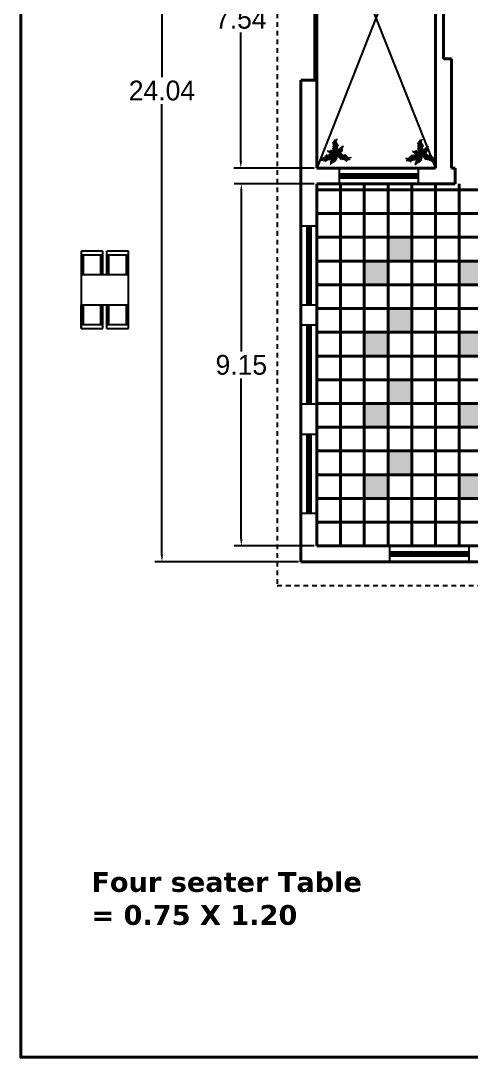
# Model space of a CAD drawing. Header units: inches. Extents: x 23 to 232, y -46 to 52.
# Drawn here: x 69.87 to 81.25, y -45.83 to -19.63 of the extents above; entities that cross this region are included whole.
import ezdxf

# ---------------------------------------------------------------- set-up
doc = ezdxf.new("R2010")
doc.units = ezdxf.units.IN
doc.header["$MEASUREMENT"] = 0
doc.linetypes.add('ACAD_ISO02W100', pattern=[15, 12, -3])
doc.layers.add('landscape', color=84, linetype='Continuous', lineweight=13)
doc.dimstyles.get("Standard").update_dxf_attribs({"dimtxt": 0.18, "dimasz": 0.18, "dimexe": 0.18, "dimexo": 0.0625, "dimgap": 0.09, "dimtad": 0, "dimtih": 1, "dimtoh": 1, "dimdec": 4, "dimzin": 0, "dimdsep": 46, "dimtxsty": 'Standard', "dimcen": 0.09, "dimadec": 0, "dimazin": 0, "dimtfac": 1, "dimtdec": 4, "dimtofl": 0, "dimtmove": 0, "dimatfit": 3, "dimfxl": 1, "dimtolj": 1, "dimtzin": 0, "dimarcsym": 0})

# ---------------------------------------------------------------- blocks, each defined once
blk = doc.blocks.new('*D17')
at = {"color": 0, "lineweight": -2}
for p, q in [((76.886, -9.264), (73.257, -9.264)), ((73.437, -9.444), (73.437, -21.057)), ((73.437, -33.124), (73.437, -21.737)), ((76.886, -33.304), (73.257, -33.304))]:
    blk.add_line(p, q, dxfattribs=at)
at = {"color": 0}
for points in [[(73.407, -9.444), (73.467, -9.444), (73.437, -9.264)], [(73.407, -33.124), (73.467, -33.124), (73.437, -33.304)]]:
    blk.add_solid(points, dxfattribs=at)
at = {"layer": 'Defpoints', "color": 0}
for p in [(73.437, -9.264), (76.949, -9.264), (76.949, -33.304)]:
    blk.add_point(p, dxfattribs=at)
at = {"color": 0, "insert": (73.437, -21.397), "char_height": 0.5, "attachment_point": 5}
blk.add_mtext('\\A1;24.04', dxfattribs=at)
blk = doc.blocks.new('*D25')
at = {"color": 0, "lineweight": -2}
for p, q in [((77.286, -15.814), (75.249, -15.814)), ((75.429, -15.994), (75.429, -19.244)), ((75.429, -23.174), (75.429, -19.924)), ((77.286, -23.354), (75.249, -23.354))]:
    blk.add_line(p, q, dxfattribs=at)
at = {"color": 0}
for points in [[(75.399, -15.994), (75.459, -15.994), (75.429, -15.814)], [(75.399, -23.174), (75.459, -23.174), (75.429, -23.354)]]:
    blk.add_solid(points, dxfattribs=at)
at = {"layer": 'Defpoints', "color": 0}
for p in [(75.429, -15.814), (77.349, -15.814), (77.349, -23.354)]:
    blk.add_point(p, dxfattribs=at)
at = {"color": 0, "insert": (75.429, -19.584), "char_height": 0.5, "attachment_point": 5}
blk.add_mtext('\\A1;7.54', dxfattribs=at)
blk = doc.blocks.new('*D26')
at = {"color": 0, "lineweight": -2}
for p, q in [((77.286, -23.754), (75.262, -23.754)), ((75.442, -23.934), (75.442, -27.989)), ((75.442, -32.724), (75.442, -28.669)), ((77.286, -32.904), (75.262, -32.904))]:
    blk.add_line(p, q, dxfattribs=at)
at = {"color": 0}
for points in [[(75.412, -23.934), (75.472, -23.934), (75.442, -23.754)], [(75.412, -32.724), (75.472, -32.724), (75.442, -32.904)]]:
    blk.add_solid(points, dxfattribs=at)
at = {"layer": 'Defpoints', "color": 0}
for p in [(77.349, -23.754), (75.442, -32.904), (77.349, -32.904)]:
    blk.add_point(p, dxfattribs=at)
at = {"color": 0, "insert": (75.442, -28.329), "char_height": 0.5, "attachment_point": 5}
blk.add_mtext('\\A1;9.15', dxfattribs=at)
blk = doc.blocks.new('supari')
at = {"layer": 'landscape'}
for p, q in [((14, 22.3), (14.3, 24.2)), ((14.4, 25), (15.4, 23.1)), ((17.9, 22.8), (18.6, 24.3)), ((19.5, 24.8), (18.5, 22.5)), ((21.2, 24.4), (20.2, 22.6)), ((22.2, 23.7), (23.7, 24.8)), ((-26.8, 7.3), (-25.7, 8.6)), ((-25.7, 8.6), (-23.9, 8.6)), ((-25, 7.6), (-25.6, 6.2)), ((-23.7, 7.9), (-25, 7.6)), ((-23.9, 8.6), (-22.6, 8.6)), ((-21.4, 8), (-23.7, 7.9)), ((-23.6, 5.4), (-20.9, 6.2)), ((-22.6, 8.6), (-20.6, 8.6)), ((-19.7, 5.3), (-21.6, 5)), ((-20.9, 8.8), (-21.4, 9.9)), ((-19.8, 8.1), (-21.4, 8)), ((-20.9, 6.2), (-20.1, 6.6)), ((-19.1, 4), (-20.9, 3.1)), ((-20.9, 3.1), (-19.6, 3.1)), ((-20.1, 8.3), (-20.6, 9.9)), ((-20.1, 6.6), (-18.7, 6.5)), ((-18.1, 6.1), (-19.7, 5.3)), ((-19.6, 9.9), (-19.5, 8.2)), ((-19.5, 8.2), (-19.6, 8)), ((-19.6, 3.1), (-17.5, 2.4)), ((-16.5, 4), (-19.1, 4)), ((-18.7, 6.5), (-16.8, 6.5)), ((-17.9, 9.8), (-18.4, 8.7)), ((-18.4, 8.7), (-17.4, 8)), ((-15.7, 5.9), (-18.1, 6.1)), ((-17.5, 2.4), (-13.8, 2.4)), ((-17.4, 8), (-16.8, 6.5)), ((-16.6, 8.2), (-17.1, 10.1)), ((-15, 5.6), (-16.6, 8.2)), ((-15.2, 0.3), (-16.6, 0.2)), ((-16.6, 0.2), (-15.5, -0.2)), ((-13.2, 3.2), (-16.5, 4)), ((-15.5, -0.2), (-13.4, 0.2)), ((-13.2, 1.6), (-15.2, 0.3)), ((-15.1, 10.2), (-14, 8.4)), ((-14, 8.4), (-14.3, 7.1)), ((-14.3, 7.1), (-14.1, 6.1)), ((-14.1, 6.1), (-13.6, 4.9)), ((-12.5, 8), (-14, 10.6)), ((-13.8, 2.4), (-10.1, 1.7)), ((-13.4, 0.2), (-11.2, 0.8)), ((-13.2, 6.2), (-12.5, 8)), ((-13, 4.6), (-13.2, 6.2)), ((-10.1, 3.4), (-13.2, 3.2)), ((-10.1, 1.7), (-13.2, 1.6)), ((-11.4, 9.8), (-11.7, 8.9)), ((-11.7, 8.9), (-11.4, 6.6)), ((-11, 11.6), (-11.4, 9.8)), ((-11.4, 6.6), (-11.3, 5.2)), ((-11.3, 5.2), (-10.7, 4.1)), ((-11.2, 0.8), (-8.6, 0.4)), ((-10.7, 4.1), (-9.8, 3.2)), ((-9.3, 3), (-10.3, 5.2)), ((-10.1, 1.7), (-8.9, 2.9)), ((-7.7, 1.1), (-10.1, 1.7)), ((-9.2, 5.2), (-8.8, 4.4)), ((-8.8, 4.4), (-9, 3.6)), ((-9, 3.6), (-8.2, 2.6)), ((-8.6, 0.4), (-7.3, 0.5)), ((-8.5, 3.7), (-8.2, 4.9)), ((-7.7, 2.4), (-8.5, 3.7)), ((-6.1, 1.9), (-7.7, 1.1)), ((-7.4, 16.8), (-7.6, 17.8)), ((-7.6, 17.8), (-6.9, 17.2)), ((-7.5, 5.1), (-7, 3.2)), ((-7, 19.6), (-7.4, 19.6)), ((-7.4, 19.6), (-6.6, 18.5)), ((-7.1, 15.8), (-7.4, 16.8)), ((-7.3, 0.5), (-6.1, 1)), ((-6.1, 14.8), (-7.1, 15.8)), ((-7, 3.2), (-4.6, 1.3)), ((-6.6, 16.1), (-5.7, 15.2)), ((-5.7, 3.4), (-6.5, 5.5)), ((-4.8, 3.6), (-6.3, 7.7)), ((-5.1, 14.6), (-6.1, 14.8)), ((-6.1, 1), (-5.3, 1.6)), ((-5.7, 15.2), (-5.2, 14.9)), ((-3.9, 1.1), (-5.7, 3.4)), ((-4.4, 10.8), (-5.5, 11.5)), ((-5.4, 16.3), (-5.2, 15.5)), ((-5.2, 14.9), (-4.8, 14.6)), ((-5, 12.1), (-3.7, 11.4)), ((-4.8, 15.5), (-4.9, 16.5)), ((-2.7, 11.1), (-4.9, 13.2)), ((-4.6, 14.6), (-4.8, 15.5)), ((-4.8, 14.6), (-4.5, 14.4)), ((-4.8, 10.4), (-4.4, 9.8)), ((-4.2, 6.1), (-4.8, 9.5)), ((-3, 0.8), (-4.8, 3.6)), ((-4, 13.5), (-4.7, 13.9)), ((-4.6, 12.4), (-4.1, 12)), ((-3.8, 8.3), (-4.6, 9.3)), ((-3.3, 10.1), (-4.4, 10.8)), ((-4.4, 9.8), (-3.1, 8.8)), ((-2, 0.5), (-4.2, 6.1)), ((-4.1, 12), (-4, 11.8)), ((-4, 11.8), (-3.4, 11.4)), ((-3.5, 7.4), (-3.8, 8.3)), ((-3.6, 14.4), (-3.7, 13.7)), ((-3.7, 13.7), (-3.5, 13)), ((-3.7, 11.4), (-3, 10.2)), ((-3, 15.2), (-3.6, 14.4)), ((-3.5, 13), (-3.2, 12.2)), ((-2.6, 6.5), (-3.5, 7.4)), ((-3.4, 13.2), (-3.2, 14.2)), ((-2.8, 12.3), (-3.4, 13.2)), ((-3.4, 11.4), (-3.1, 11.1)), ((-2.4, 8.9), (-3.3, 10.1)), ((-3.2, 14.2), (-2.5, 14.8)), ((-3.2, 12.2), (-3.2, 12.2)), ((-3.1, 11.1), (-2.8, 11)), ((-3.1, 8.8), (-2.6, 7.8)), ((-2.3, 15.7), (-3, 15.2)), ((-3, 10.2), (-2.1, 9)), ((-3, 5.7), (-2.9, 6.2)), ((-2.9, 4.9), (-3, 5.7)), ((-2.9, 11.5), (-2.8, 12.3)), ((-2.9, 6.2), (-2.3, 5.2)), ((-2.4, 4.1), (-2.9, 4.9)), ((-2.8, 11), (-2.7, 11.1)), ((-2.6, 7.8), (-1.9, 6.9)), ((-1.4, 5.1), (-2.6, 6.5)), ((-2.5, 14.8), (-2.3, 15.7)), ((-2.3, 12.4), (-2.4, 11.6)), ((-2.4, 11.6), (-2.3, 10.2)), ((-1.5, 8), (-2.4, 8.9)), ((-2.1, 3.4), (-2.4, 4.1)), ((-1.5, 15.2), (-2.3, 13.9)), ((-2.3, 13.9), (-2.3, 12.4)), ((-2.3, 5.2), (-1.6, 4)), ((-2.1, 9), (-1.8, 8.9)), ((-1.2, 2.8), (-2.1, 3.4)), ((-2, 9.5), (-1.9, 10.9)), ((-1.9, 10.9), (-1.7, 12.4)), ((-1.9, 6.9), (-1.6, 6.4)), ((-1.7, 13.4), (-1.1, 14.4)), ((-1.7, 12.4), (-1.7, 13.4)), ((-1.6, 6.4), (-1, 4.9)), ((-1.6, 4), (-1.2, 3.6)), ((-1.1, 14.4), (-1.5, 15.2)), ((-0.3, 3.4), (-1.4, 5.1)), ((-1.2, 8.8), (-1.3, 7.6)), ((-1, 10.4), (-1.2, 8.8)), ((-1.2, 7.1), (-0.8, 8.1)), ((-1.2, 3.6), (-0.9, 3.2)), ((-0.8, 1.7), (-1.2, 2.8)), ((-0.4, 11.7), (-1, 10.4)), ((-1, 4.9), (-0.6, 4.7)), ((0, 7), (-0.9, 6.1)), ((-0.9, 6.1), (-0.9, 6.1)), ((-0.9, 3.2), (-0.5, 2.1)), ((-0.8, 8.1), (-0.7, 9.2)), ((-0.8, 5.7), (0.5, 6.2)), ((-0.1, 1), (-0.8, 1.7)), ((-0.7, 9.2), (-0.2, 10.6)), ((-0.5, 2.1), (-0.1, 1.6)), ((0, 13.2), (-0.4, 11.7)), ((-0.2, 10.6), (0.6, 12.5)), ((0.1, 2.8), (-0.2, 2.2)), ((-0.1, 1.6), (0.3, 2.7)), ((0.2, 1.2), (-0.1, 1.1)), ((0.6, 12.5), (0, 13.2)), ((0.2, 7.8), (0, 7)), ((0, 0.6), (1.1, 1.5)), ((0.4, 3.1), (0.1, 2.8)), ((1.5, 9.7), (0.2, 7.8)), ((0.8, 1.7), (0.2, 1.2)), ((0.3, 2.7), (0.9, 2.9)), ((0.5, 3.9), (0.4, 3.1)), ((0.5, 6.2), (1, 7.7)), ((0.8, 4.5), (0.5, 3.9)), ((1.2, 2.1), (0.8, 1.7)), ((1, 7.7), (2.1, 8.5)), ((2.2, 6.6), (1, 5.5)), ((1.1, 1.5), (2.2, 1.9)), ((2, 2.4), (1.2, 2.1)), ((1.2, 1.7), (7.1, 2.1)), ((1.2, -0.3), (2.3, 0.2)), ((3.1, 10.1), (1.5, 9.7)), ((1.6, 4.3), (2.3, 5.2)), ((1.7, 2.6), (4.9, 3.4)), ((2.3, 3.2), (2, 2.4)), ((2.1, 8.5), (3.1, 10.1)), ((3.2, 7.2), (2.2, 6.6)), ((2.2, 1.9), (2.6, 2.6)), ((2.3, 5.2), (2.5, 6.2)), ((2.3, 3.4), (5, 4.3)), ((3, 3.7), (2.3, 3.2)), ((2.3, 0.2), (3.7, 0.4)), ((2.5, 6.2), (3.1, 6.6)), ((2.6, 2.6), (3.5, 3.3)), ((5.2, 5.6), (2.7, 3.9)), ((3.1, 8.1), (2.8, 6.7)), ((2.8, 6.7), (2.9, 5.5)), ((2.9, 5.5), (3.2, 4.6)), ((4.1, 3.7), (3, 3.7)), ((4.3, 10.4), (3.1, 8.1)), ((3.1, 6.6), (3.2, 7.2)), ((3.5, 6.9), (4.8, 9)), ((3.7, 5.2), (3.5, 6.9)), ((3.5, 3.3), (4.1, 3.7)), ((4.4, 12.7), (4.3, 10.4)), ((6.6, 12.3), (4.8, 9)), ((4.8, 9), (5.8, 12)), ((4.8, 9), (5.6, 7.5)), ((4.8, 6.5), (6.3, 6.9)), ((4.9, 3.4), (9.3, 3.5)), ((5, 4.3), (7.3, 4.4)), ((6.3, 7.4), (5.1, 7)), ((7.3, 5.5), (5.2, 5.6)), ((5.8, 7.8), (8.2, 8.1)), ((7.3, 8.8), (6.2, 8.2)), ((7, 7), (6.3, 7.4)), ((6.3, 6.9), (7.3, 6.2)), ((6.4, 8.5), (7.2, 11.5)), ((6.5, -0.3), (8.8, 0.5)), ((7.8, 7.1), (7, 7)), ((8.5, 1.1), (7.1, 0.7)), ((7.2, 11.5), (9, 14.4)), ((8.6, 9.1), (7.3, 8.8)), ((7.3, 6.2), (8.6, 6.5)), ((9.7, 5.8), (7.3, 5.5)), ((7.3, 4.4), (9.3, 5)), ((9.7, 6.6), (7.8, 7.1)), ((8.2, 8.1), (10.3, 7.8)), ((8.5, 10.8), (10, 10.5)), ((9.9, 8.7), (8.6, 9.1)), ((8.6, 6.5), (9.7, 6.6)), ((8.8, 0.5), (10.1, 1.4)), ((10.3, 11.4), (9, 11.4)), ((10.3, 0.1), (9, -0.3)), ((9.7, 18.9), (9.2, 17.6)), ((9.3, 5), (10.7, 4.6)), ((9.8, 16.8), (9.7, 18.9)), ((13.2, 4.1), (9.7, 5.8)), ((12.1, 8.2), (9.9, 8.7)), ((10, 10.5), (11.5, 9.3)), ((11.3, 11.2), (10.3, 11.4)), ((10.3, 7.8), (13.1, 6.7)), ((11.7, 0.3), (10.3, 0.1)), ((10.5, 1.6), (13.1, 2.9)), ((10.7, 4.6), (11.8, 4.2)), ((11.3, 17), (11.6, 18.8)), ((12.4, 10.6), (11.3, 11.2)), ((11.3, 1.3), (12.8, 1.9)), ((11.5, 9.3), (14.5, 9.9)), ((11.5, -0.6), (13.3, 0.1)), ((11.6, 18.8), (12.2, 20.8)), ((13.4, 1.5), (11.7, 0.3)), ((11.8, 4.2), (13.2, 4.1)), ((12.9, 7.6), (12.1, 8.2)), ((12.2, 20.8), (12.7, 20.6)), ((14.5, 11), (12.4, 10.6)), ((12.7, 20.6), (12.6, 17.8)), ((12.8, 1.9), (14.2, 1.7)), ((14.5, 6.8), (12.9, 7.6)), ((14.1, 14.6), (13.1, 13.9)), ((13.1, 13.1), (15, 13)), ((13.1, 6.7), (14.5, 6.8)), ((13.3, 0.1), (14.5, 1.1)), ((15, 0), (13.3, -0.4)), ((14.2, 1.7), (13.4, 1.5)), ((13.9, 15.8), (13.8, 16)), ((15.6, 15.4), (13.9, 15.8)), ((15.2, 21.3), (14, 22.3)), ((14, 16.2), (14.4, 17.8)), ((15, 13.9), (14.1, 14.6)), ((14.3, 16.4), (16, 16.4)), ((14.3, -1.1), (17.6, 0.7)), ((14.4, 17.8), (15, 20)), ((15.6, 10.4), (14.5, 11)), ((14.5, 9.9), (15.5, 9.2)), ((14.5, 6.8), (14.5, 6.8)), ((14.5, 1.1), (15.7, 2.1)), ((15.4, 18.7), (14.7, 16.8)), ((15.5, 0.2), (14.9, -0.3)), ((15, 20), (15.2, 21.3)), ((15, 17), (16.2, 17.1)), ((16.1, 13.9), (15, 13.9)), ((15, 13), (17.3, 11.4)), ((16.3, 1.3), (15, 0)), ((15.4, 23.1), (16.3, 21.6)), ((15.8, 19.9), (15.4, 18.7)), ((16.7, 17.4), (15.4, 17.3)), ((15.5, 9.2), (17.1, 9.9)), ((15.8, 0.2), (15.5, 0.2)), ((16.5, 14.2), (15.6, 15.4)), ((17.1, 9.9), (15.6, 10.4)), ((15.7, 2.1), (17.4, 2.3)), ((16.3, 21.6), (15.8, 19.9)), ((16.5, 0.7), (15.8, 0.2)), ((16, 16.4), (18.5, 15.4)), ((17.3, 12.9), (16.1, 13.9)), ((16.2, 17.1), (17.8, 16.6)), ((16.3, 18.1), (17.3, 20.4)), ((18, 1.9), (16.3, 1.3)), ((18.9, 13.8), (16.5, 14.2)), ((17.3, 1.1), (16.5, 0.7)), ((18.8, 17.3), (16.7, 17.4)), ((17.6, 20.1), (17, 18.6)), ((17.1, 9.9), (17.1, 9.9)), ((17.3, 20.4), (17.9, 22.8)), ((17.6, 1.1), (17.3, 1.1)), ((17.4, 2.3), (18.1, 3.5)), ((17.5, 19.1), (19.1, 19.1)), ((18.2, 21), (17.6, 20.1)), ((17.6, 0.7), (17.6, 1.1)), ((17.6, -0.5), (18.4, 0.2)), ((17.8, 16.6), (19.6, 16.4)), ((18.8, 19.5), (17.9, 19.4)), ((19.3, 3.6), (18, 1.9)), ((18.1, 3.5), (19.3, 3.6)), ((18.5, 22.5), (18.2, 21)), ((18.4, 0.2), (19.3, 0.5)), ((18.5, 15.4), (19.7, 14.4)), ((19.6, 19.5), (18.8, 19.5)), ((20.2, 16.8), (18.8, 17.3)), ((19.2, 0.2), (18.9, -0.2)), ((19.1, 20.2), (21.9, 20.3)), ((19.1, 19.1), (20, 18.4)), ((19.7, 0.5), (19.2, 0.2)), ((19.3, 0.5), (19.9, 1.6)), ((20.2, 22.6), (19.4, 21.7)), ((19.4, 21.7), (19.6, 20.6)), ((19.6, 20.6), (19.6, 20.6)), ((20.3, 19), (19.6, 19.5)), ((19.6, 16.4), (20.8, 15.9)), ((19.7, 14.4), (20.6, 13.7)), ((20.3, 0.9), (19.7, 0.5)), ((21.6, 20.9), (19.9, 20.8)), ((19.9, 1.6), (21.6, 2.4)), ((20, 18.4), (21.4, 17.9)), ((21.4, 15.8), (20.2, 16.8)), ((21.2, 18.4), (20.3, 19)), ((21.7, 1.7), (20.3, 0.9)), ((20.4, 21.2), (21.1, 22.6)), ((21.4, 0.2), (20.4, 0.2)), ((20.8, 15.9), (21.4, 15.8)), ((21.1, 22.6), (22.2, 23.7)), ((22.6, 17.9), (21.2, 18.4)), ((21.4, 17.9), (22.6, 17.9)), ((22, 0), (21.4, 0.2)), ((22.5, 20.7), (21.6, 20.9)), ((21.6, 2.4), (22.9, 2.4)), ((23.1, 1.6), (21.7, 1.7)), ((21.9, 20.3), (23.9, 20.2)), ((22.3, 0.3), (22, 0)), ((23.2, 0.3), (22.3, 0.3)), ((23.7, 21), (22.5, 20.7)), ((22.9, 2.4), (24.1, 2.2)), ((24.1, 2.2), (23.1, 1.6)), ((24.6, 0.8), (23.2, 0.3)), ((23.3, -0.1), (24.9, 0.1)), ((25.3, 21.9), (23.7, 21)), ((23.9, 20.2), (24.9, 20.8)), ((26.2, 1.3), (24.6, 0.8)), ((24.9, 20.8), (26.8, 21.6)), ((24.9, 0.1), (26, 0.8)), ((28.3, 22.7), (25.3, 21.9)), ((26, 0.8), (26.2, 1.3)), ((26.8, 21.6), (28, 22.1)), ((28, 22.1), (28.3, 22.7)), ((-18.3, -1.8), (-19.6, -2)), ((-19.6, -2), (-17.8, -3.3)), ((-18.6, -5.1), (-19.6, -4.1)), ((-18.4, -5.6), (-19.4, -6)), ((-19.1, -5.1), (-18.4, -5.3)), ((-17.7, -5), (-18.6, -5.1)), ((-18.4, -5.3), (-18, -5.6)), ((-17.4, -2.7), (-18.3, -1.8)), ((-17.9, -7.7), (-17.4, -6.5)), ((-17.8, -8.7), (-17.9, -7.7)), ((-17.8, -3.3), (-16, -3.4)), ((-17, -7.9), (-17.8, -8.7)), ((-16.8, -5.5), (-17.7, -5)), ((-15.7, -2.4), (-17.4, -2.7)), ((-17.4, -6.5), (-16.7, -5.9)), ((-17.2, -4), (-16.9, -3.8)), ((-17.1, -4.3), (-17.2, -4)), ((-13.4, -5.1), (-17.1, -4.3)), ((-16.9, -6.8), (-17, -7.9)), ((-16.9, -3.8), (-16.1, -4)), ((-16.1, -5.8), (-16.9, -6.8)), ((-16.7, -5.9), (-15.8, -5.6)), ((-16.7, -9.2), (-16, -7.4)), ((-16.1, -4), (-15.3, -4.3)), ((-14.7, -5.8), (-16.1, -5.8)), ((-16, -3.4), (-14.4, -4.3)), ((-16, -7.4), (-14.4, -6.4)), ((-15.8, -5.6), (-14.8, -5.3)), ((-14.2, -3.1), (-15.7, -2.4)), ((-15.1, -7.7), (-15.6, -9)), ((-15.3, -4.3), (-14.9, -4.2)), ((-13.9, -7), (-15.1, -7.7)), ((-14.9, -4.2), (-14.2, -4.5)), ((-14.8, -5.3), (-14.8, -5.3)), ((-13.9, -5.2), (-14.7, -5.8)), ((-14.4, -4.3), (-12.7, -4.2)), ((-14.4, -6.4), (-13.6, -5.7)), ((-12.8, -3.7), (-14.2, -3.1)), ((-14.2, -4.5), (-13.6, -4.6)), ((-12.9, -1.8), (-14.1, -2.4)), ((-14.1, -2.4), (-13.2, -2.4)), ((-12.6, -5.7), (-13.9, -7)), ((-13.6, -4.6), (-13.3, -4.9)), ((-13.6, -5.7), (-12.1, -4.8)), ((-13.6, -9.3), (-12.4, -7.9)), ((-13.3, -4.9), (-13.3, -5.1)), ((-13.2, -2.4), (-11.3, -3.1)), ((-11.2, -2), (-12.9, -1.8)), ((-10.8, -3.8), (-12.8, -3.7)), ((-12.7, -4.2), (-10.8, -4.2)), ((-11.2, -4.6), (-12.6, -5.7)), ((-12.4, -7.9), (-11.4, -6.4)), ((-11, -7.3), (-12.4, -9.4)), ((-11.4, -6.4), (-9.9, -5)), ((-11.3, -3.1), (-9.9, -2.8)), ((-10.1, -1.6), (-11.2, -2)), ((-10, -5.8), (-11, -7.3)), ((-9.3, -4.2), (-10.8, -3.8)), ((-10.8, -4.2), (-10.4, -4.4)), ((-8.6, -2), (-10.1, -1.6)), ((-8.9, -4.9), (-10, -5.8)), ((-9.9, -2.8), (-8.5, -2.9)), ((-9.9, -5), (-8.8, -4)), ((-9, -8.4), (-7.9, -5.8)), ((-8.1, -3.8), (-8.9, -4.9)), ((-6.2, -2.1), (-8.6, -2)), ((-8.5, -2.9), (-7.7, -2.9)), ((-7.9, -0.9), (-8.4, -1.3)), ((-8.4, -1.3), (-7, -1.3)), ((-7.1, -0.5), (-7.9, -0.9)), ((-7.9, -5.8), (-7.2, -4.9)), ((-7.7, -2.9), (-5.8, -2.5)), ((-7.2, -4.9), (-7, -3.4)), ((-6, -4.9), (-7.2, -6.5)), ((-7.2, -6.5), (-7.2, -8.1)), ((-6, -0.4), (-7.1, -0.5)), ((-7, -1.3), (-5.2, -1.2)), ((-7, -3.4), (-7, -3.4)), ((-6.4, -3.2), (-6, -4.9)), ((-3.8, -2), (-6.2, -2.1)), ((-5, -0.2), (-6, -0.4)), ((-5.8, -2.5), (-5.2, -2.7)), ((-5.3, -6.9), (-5, -5)), ((-5.1, -8.4), (-5.3, -6.9)), ((-5.2, -1.2), (-4.6, -1.3)), ((-4.6, -7.9), (-5.1, -8.4)), ((-3.7, -0.7), (-5, -0.2)), ((-5, -5), (-4.1, -4)), ((-3.7, -6.1), (-4.6, -6.9)), ((-4.6, -6.9), (-4.6, -7.9)), ((-4.1, -4), (-3.7, -3.3)), ((-3.7, -3.3), (-3, -2.6)), ((-3.3, -4.7), (-3.7, -6.1)), ((-2.4, -2.9), (-3.3, -4.7)), ((-2.6, -2.2), (-2.4, -2.9)), ((-1.7, -4.6), (-1.1, -3.8)), ((-1.6, -5.7), (-1.7, -4.6)), ((-0.9, -6.8), (-1.6, -5.7)), ((-1.1, -3.8), (-1.3, -2.7)), ((-0.4, -3.6), (-0.9, -4.6)), ((-0.9, -4.6), (-0.9, -5.9)), ((-0.9, -5.9), (-0.9, -6.8)), ((-0.8, -2.2), (-0.4, -3.6)), ((-0.4, -15.5), (0.1, -13.4)), ((0.1, -13.4), (0.6, -11.2)), ((1.5, -13.2), (0.2, -15.2)), ((0.3, -8.6), (0.5, -7.3)), ((0.6, -11.2), (0.3, -8.6)), ((0.5, -2), (6, -4.3)), ((0.5, -7.3), (0.9, -6.1)), ((0.8, -0.2), (1.3, -1.8)), ((0.8, -3), (3.5, -4.8)), ((0.9, -6.1), (1.5, -5.3)), ((1.8, -6.2), (1, -7.7)), ((1, -7.7), (1.6, -10.1)), ((1.1, -3.9), (3.3, -5.7)), ((1.3, -0.7), (1.4, -0.3)), ((1.7, -1.6), (1.3, -0.7)), ((1.3, -1.8), (1.4, -3.4)), ((3.1, -7), (1.3, -4.6)), ((1.4, -3.4), (2.1, -4.1)), ((1.6, -10.1), (1.5, -13.2)), ((1.6, -10.1), (2.8, -8.9)), ((2.2, -13.8), (1.6, -10.1)), ((2, -2.2), (1.7, -1.6)), ((2.7, -0.2), (2, -0.5)), ((2, -0.5), (3.1, -1.4)), ((2.1, -3.3), (2, -2.2)), ((2.9, -4), (2.1, -3.3)), ((2.1, -4.1), (2.5, -5.5)), ((2.2, -17.5), (2.2, -13.8)), ((2.3, -7.7), (3.7, -8.6)), ((2.5, -5.5), (2.8, -6.3)), ((3.5, -9.1), (2.5, -8.3)), ((3.3, -1.2), (2.6, -0.6)), ((4.1, -0.2), (2.7, -0.2)), ((2.8, -6.3), (3.2, -5)), ((3.2, -5), (2.9, -4)), ((2.9, -9.3), (5.1, -10.3)), ((3.1, -1.4), (3.1, -2.2)), ((3.1, -2.2), (4.5, -3.5)), ((5, -7.6), (3.1, -7)), ((4, -10.7), (3.1, -9.8)), ((3.3, -10.2), (3.1, -13.2)), ((3.1, -13.2), (3.8, -16.6)), ((3.6, -1.7), (3.3, -1.2)), ((3.3, -5.7), (5.4, -6.6)), ((3.5, -4.8), (7.6, -6.4)), ((4.3, -8.8), (3.5, -9.1)), ((4.5, -2.1), (3.6, -1.7)), ((3.7, -8.6), (4.9, -8.2)), ((5.1, -11.4), (4, -10.7)), ((5.1, -9.3), (4.3, -8.8)), ((5, -2.6), (4.5, -2.1)), ((4.5, -3.5), (5.3, -4.8)), ((4.5, -13), (6, -13.2)), ((4.8, -21.6), (4.7, -23.7)), ((4.7, -23.7), (5.2, -23.7)), ((6, -14.1), (4.8, -13.7)), ((5.2, -19.8), (4.8, -21.6)), ((4.9, -8.2), (6, -9)), ((6.2, -3.4), (5, -2.6)), ((7.3, -8.7), (5, -7.6)), ((7, -9.4), (5.1, -9.3)), ((5.1, -10.3), (7.2, -10.7)), ((6.5, -11.4), (5.1, -11.4)), ((5.9, -18.2), (5.2, -19.8)), ((5.2, -23.7), (6.1, -20.9)), ((5.3, -4.8), (6.4, -5.3)), ((5.4, -6.6), (7.1, -7.8)), ((5.4, -15.1), (8.1, -16.7)), ((5.7, -15.7), (5.9, -18.2)), ((6.2, -0.8), (5.8, -1.1)), ((6, -4.3), (9.4, -4.9)), ((6, -9), (7, -9.4)), ((6, -13.2), (7.8, -12.6)), ((7, -14.3), (6, -14.1)), ((6.1, -20.9), (6.4, -20.1)), ((8.2, -0.5), (6.2, -0.8)), ((7, -5.1), (6.2, -3.4)), ((6.3, -18.8), (6.3, -16.8)), ((7.8, -17.5), (6.3, -16.8)), ((6.4, -20.1), (6.3, -18.8)), ((6.4, -5.3), (6.7, -6.3)), ((8.8, -11.8), (6.5, -11.4)), ((6.7, -6.3), (7.3, -6.6)), ((7, -1.2), (7.1, -3)), ((7.3, -6.6), (7, -5.1)), ((8.3, -14), (7, -14.3)), ((7.1, -3), (8.8, -4.2)), ((7.1, -7.8), (8.6, -7.8)), ((7.2, -10.7), (10.2, -10.6)), ((11.1, -8.2), (7.3, -8.7)), ((7.6, -23.8), (7.4, -25.1)), ((7.6, -6.4), (9.4, -4.9)), ((7.8, -21.5), (7.6, -23.8)), ((8.3, -2.7), (7.7, -1.3)), ((7.7, -1.3), (7.7, -1.3)), ((7.8, -12.6), (10.5, -14.1)), ((8.6, -18.4), (7.8, -17.5)), ((8, -19.5), (7.8, -19.6)), ((7.9, -19.9), (7.8, -21.5)), ((9.7, -19.7), (8, -19.5)), ((8.1, -16.7), (10, -17.2)), ((8.1, -20.2), (9.7, -20.7)), ((9, -0.3), (8.2, -0.5)), ((9.2, -3.3), (8.3, -2.7)), ((10, -15.2), (8.3, -14)), ((8.4, -22.7), (8.4, -20.6)), ((8.4, -24), (8.4, -22.7)), ((8.6, -7.8), (9.8, -7.8)), ((9.6, -18), (8.6, -18.4)), ((8.6, -21), (9.7, -21.5)), ((8.8, -4.2), (9.2, -5.8)), ((9.7, -11.4), (8.8, -11.8)), ((8.9, -1.3), (9.9, -2.1)), ((10.1, -21.9), (8.9, -21.4)), ((11, -5.5), (9.2, -3.3)), ((9.2, -5.8), (10.8, -7.6)), ((9.4, -4.9), (11.4, -7.1)), ((9.5, -22.4), (9.6, -24.9)), ((10.9, -1.9), (9.6, -1.3)), ((10.6, -18.4), (9.6, -18)), ((11, -18.8), (9.7, -19.7)), ((9.7, -20.7), (12.5, -20.6)), ((9.7, -21.5), (11.4, -21.5)), ((9.8, -7.8), (11.1, -8.2)), ((9.9, -2.1), (11.3, -2.7)), ((11.4, -15), (10, -15.2)), ((10, -17.2), (12.6, -16.5)), ((10, -24.8), (10, -23.2)), ((10.1, -1.3), (11.5, -0.6)), ((12.1, -22.5), (10.1, -21.9)), ((10.2, -10.6), (11.5, -11.1)), ((10.3, -23.8), (11.8, -24.3)), ((10.5, -14.1), (11.6, -13.8)), ((12.1, -17.9), (10.6, -18.4)), ((10.8, -7.6), (11, -5.5)), ((12.8, -2.8), (10.9, -1.9)), ((11.5, -0.9), (11.3, -1.3)), ((11.3, -2.7), (12.6, -3.9)), ((12.9, -14.9), (11.4, -15)), ((11.4, -21.5), (13.1, -21.9)), ((13.3, -0.4), (11.5, -0.9)), ((11.5, -11.1), (11.5, -11.1)), ((11.6, -13.8), (12.9, -14.9)), ((12.1, -1.3), (13.7, -1.9)), ((13.6, -22.5), (12.1, -22.5)), ((12.6, -3.9), (14.6, -5.5)), ((14.1, -4.1), (12.8, -2.8)), ((12.9, -14.9), (12.9, -14.9)), ((14.7, -1.6), (13, -1.2)), ((13.7, -1.9), (15.3, -2.8)), ((15.7, -5), (14.1, -4.1)), ((14.4, -0.6), (14.2, -0.9)), ((14.2, -0.9), (14.2, -1.1)), ((14.9, -0.3), (14.4, -0.6)), ((14.6, -5.5), (15.7, -5)), ((15.7, -2), (14.7, -1.6)), ((14.8, -1), (15.7, -1.4)), ((15.3, -2.8), (16.6, -3.1)), ((16.8, -0.8), (15.7, -0.9)), ((15.7, -0.9), (15.7, -0.9)), ((15.7, -1.4), (17.1, -1)), ((17.4, -2.5), (15.7, -2)), ((16.6, -3.1), (17.6, -4.2)), ((17.7, -0.9), (16.8, -0.8)), ((17.1, -1), (18.2, -1.7)), ((18.7, -4.1), (17.4, -2.5)), ((17.6, -4.2), (18.7, -4.1)), ((18.5, -1.3), (17.7, -0.9)), ((18.2, -1.7), (18.5, -2.7)), ((19.3, -2.3), (18.5, -1.3)), ((18.5, -2.7), (19.5, -3.3)), ((19.2, -0.1), (20.3, -0.2)), ((19.5, -3.3), (19.3, -2.3)), ((20.3, -0.2), (21.5, -0.5)), ((21.5, -0.5), (22.8, -0.8)), ((22.8, -0.8), (23.3, -0.1)), ((7.4, -25.1), (5.9, -25.6)), ((8.3, -25.8), (8.4, -24)), ((9.6, -24.9), (9.4, -27.4)), ((10.3, -25.8), (10, -24.8)), ((11.4, -24.6), (10.6, -24.2)), ((11.2, -26.9), (11.7, -25.9)), ((11.7, -27.9), (11.2, -26.9)), ((12.1, -24.8), (11.4, -24.6)), ((11.4, -25.4), (14.1, -26.4)), ((11.7, -25.9), (11.7, -25.9)), ((12, -30), (11.7, -27.9)), ((11.8, -24.3), (12.9, -23.9)), ((13.6, -26.8), (12, -26.2)), ((13.4, -31), (12, -30)), ((12.9, -24.6), (12.1, -24.8)), ((12.3, -26.7), (12.5, -28.3)), ((12.5, -28.3), (13.2, -29.7)), ((12.9, -23.9), (14.4, -23.9)), ((14, -24.3), (12.9, -24.6)), ((13.2, -29.7), (14.2, -31.2)), ((14.2, -32.5), (13.4, -31)), ((14.5, -26.9), (13.6, -26.8)), ((15.5, -24.3), (14, -24.3)), ((14.1, -26.4), (16, -26.9)), ((14.2, -31.2), (14.2, -32.5)), ((14.4, -23.9), (15.5, -24.3)), ((15.5, -27.6), (14.5, -26.9)), ((16.8, -29), (15.5, -27.6)), ((16, -26.9), (16.7, -27.8)), ((16.7, -27.8), (18.3, -29.2)), ((19.3, -30.8), (16.8, -29)), ((18.3, -29.2), (19.2, -30)), ((19.2, -30), (19.3, -30.8))]:
    blk.add_line(p, q, dxfattribs=at)
at = {"layer": 'landscape', "color": 52}
for p, q in [((14.3, 24.2), (14.4, 25)), ((18.6, 24.3), (19.5, 24.8)), ((22.8, 24.9), (21.2, 24.4)), ((24.1, 26.1), (22.8, 24.9)), ((23.7, 24.8), (24.1, 26.1)), ((-31.1, 14.5), (-32.4, 14.5)), ((-32.4, 14.5), (-30.9, 13.7)), ((-29.5, 13.5), (-31.1, 14.5)), ((-30.9, 13.7), (-29.9, 12.3)), ((-29.9, 19.5), (-30.6, 19.6)), ((-30.6, 19.6), (-28.9, 17)), ((-29, 18.5), (-29.9, 19.5)), ((-29.9, 12.3), (-27.8, 12)), ((-29, 9.9), (-29.7, 10.6)), ((-29.7, 10.6), (-27.3, 10.4)), ((-28.1, 12.8), (-29.5, 13.5)), ((-27.7, 17), (-29, 18.5)), ((-27.3, 9.7), (-29, 9.9)), ((-28.9, 17), (-27.5, 15.8)), ((-26.6, 12.6), (-28.1, 12.8)), ((-27.8, 12), (-26.8, 11.5)), ((-26.8, 16.2), (-27.7, 17)), ((-27.5, 15.8), (-26.8, 14.8)), ((-27.3, 10.4), (-25.7, 10.5)), ((-24.8, 9.9), (-27.3, 9.7)), ((-26.2, 14.3), (-26.8, 16.2)), ((-26.8, 14.8), (-26.6, 13.8)), ((-26.8, 11.5), (-25.8, 12)), ((-26.6, 13.8), (-26, 12.2)), ((-25.2, 11.6), (-26.2, 14.3)), ((-25.8, 12), (-25.8, 12)), ((-25.7, 10.5), (-24.7, 10.2)), ((-22.3, 9.7), (-24.8, 9.9)), ((-24.5, 13.2), (-24.7, 12.3)), ((-24.7, 12.3), (-24.5, 11.6)), ((-24.7, 10.2), (-23.1, 10.2)), ((-24.2, 14.2), (-24.5, 13.2)), ((-24.5, 11.6), (-24.1, 10.8)), ((-24.1, 15.7), (-24.2, 14.2)), ((-23.8, 14.6), (-24.1, 15.7)), ((-24.1, 12), (-23.8, 13.1)), ((-23.7, 10.5), (-24.1, 12)), ((-23.8, 13.1), (-23.8, 14.6)), ((-21.8, 15.2), (-22.4, 13.8)), ((-22.4, 13.8), (-22.4, 12.3)), ((-22.4, 12.3), (-21.8, 10.3)), ((-21.7, 14.6), (-21.8, 15.2)), ((-21.8, 13.3), (-21.7, 14.6)), ((-21.4, 11.6), (-21.8, 13.3)), ((-21.8, 10.3), (-21.3, 9.1)), ((-21.4, 9.9), (-21.4, 11.6)), ((-20.6, 9.9), (-20.5, 12.7)), ((-20.5, 12.7), (-19.9, 14.1)), ((-19.9, 14.1), (-19.5, 15.2)), ((-18.7, 11.2), (-19.6, 9.9)), ((-19.5, 15.2), (-18.6, 15.6)), ((-18.6, 15.6), (-19.1, 13.5)), ((-19.1, 13.5), (-18.7, 11.2)), ((-17.8, 12.3), (-18.3, 10.8)), ((-18.3, 10.8), (-17.9, 9.8)), ((-17.5, 13.6), (-17.8, 12.3)), ((-16.2, 14.8), (-17.5, 13.6)), ((-17.1, 10.1), (-16.4, 12.8)), ((-16.4, 12.8), (-15.3, 14)), ((-15.4, 15.5), (-16.2, 14.8)), ((-15.3, 14), (-15.4, 15.5)), ((-14.9, 11.5), (-15.1, 10.2)), ((-14.8, 13), (-14.9, 11.5)), ((-13.7, 11.7), (-14.8, 13)), ((-14.8, 13), (-14.8, 13)), ((-14, 10.6), (-13.7, 11.7)), ((-10.5, 10.3), (-11, 11.6)), ((-11, 11.6), (-11, 11.6)), ((-10.7, 7.3), (-10.5, 10.3)), ((-10.3, 5.2), (-10.7, 7.3)), ((-8.9, 6.1), (-9.3, 7.1)), ((-9.3, 7.1), (-9.2, 5.2)), ((-8.2, 4.9), (-8.9, 6.1)), ((-8.1, 11.2), (-8.6, 7.3)), ((-8.6, 7.3), (-7.5, 5.1)), ((-7.7, 9.9), (-8.1, 11.2)), ((-7.7, 8.7), (-7.7, 9.9)), ((-7.7, 7.2), (-7.7, 8.7)), ((-6.5, 5.5), (-7.7, 7.2)), ((-7.1, 12.9), (-7.5, 13.8)), ((-7.5, 13.8), (-5.9, 13.2)), ((-6, 12.7), (-7.1, 12.9)), ((-6.3, 7.7), (-4.8, 9.5)), ((-5.5, 11.5), (-6, 12.7)), ((-5.9, 13.2), (-5, 12.1)), ((-4.9, 13.2), (-5.2, 13.2)), ((-5.2, 13.2), (-5.1, 12.9)), ((-4.7, 13.9), (-5.1, 14.6)), ((-5.1, 12.9), (-4.6, 12.4)), ((-4.6, 9.3), (-4.8, 10.4)), ((4.7, 14.8), (4.4, 12.7)), ((5.5, 15.7), (4.7, 14.8)), ((5.1, 14.3), (5.5, 15.7)), ((5.8, 12), (5.1, 14.3)), ((7.8, 15.8), (6.6, 12.3)), ((9.2, 17.6), (7.8, 15.8)), ((9, 14.4), (9.8, 16.8)), ((10.1, 12.5), (13.1, 13.1)), ((10.6, 13), (11.6, 15.2)), ((11.6, 15.2), (11.3, 17)), ((12.1, 15.7), (11.5, 13.8)), ((13.1, 13.9), (11.5, 13.8)), ((12.7, 16.9), (12.1, 15.7)), ((12.6, 17.8), (12.7, 16.9)), ((-25.1, -6.6), (-25.5, -6.2)), ((-25.5, -6.2), (-23.8, -6.3)), ((-23.9, -7), (-25.1, -6.6)), ((-22.3, -6.7), (-23.9, -7)), ((-22.6, -4.2), (-23.8, -4.7)), ((-23.8, -4.7), (-22.6, -5)), ((-23.8, -6.3), (-22.3, -6.3)), ((-21.3, -3.8), (-22.6, -4.2)), ((-22.6, -5), (-21.3, -4.5)), ((-22.3, -6.3), (-21.4, -6.1)), ((-21.6, -7.3), (-22.3, -6.7)), ((-20.5, -6.6), (-21.6, -7.3)), ((-21.4, -6.1), (-21.1, -6.2)), ((-19.6, -4.1), (-21.3, -3.8)), ((-21.3, -4.5), (-19.7, -4.9)), ((-21.1, -6.2), (-20.6, -5.9)), ((-20.6, -5.9), (-19.6, -5.6)), ((-19.4, -6), (-20.5, -6.6)), ((-19.7, -4.9), (-19.1, -5.1)), ((0, -16.6), (-0.4, -15.5)), ((0.2, -15.2), (0, -16.6)), ((3, -19.7), (2.2, -17.5)), ((3.8, -19.1), (2.9, -21)), ((2.9, -21), (3, -19.7)), ((3.8, -16.6), (3.8, -19.1)), ((11.5, -11.1), (9.7, -11.4)), ((13.3, -19.2), (11, -18.8)), ((13.4, -17.6), (12.1, -17.9)), ((12.5, -20.6), (13.9, -20.1)), ((12.6, -16.5), (13.9, -15.5)), ((13.1, -21.9), (14.4, -21.8)), ((15.4, -18.8), (13.3, -19.2)), ((14.6, -16.3), (13.4, -17.6)), ((15, -21.9), (13.6, -22.5)), ((13.9, -15.5), (15.4, -15.5)), ((13.9, -20.1), (15, -19.7)), ((14.4, -21.8), (15, -21.9)), ((15.4, -15.5), (14.6, -16.3)), ((15, -19.7), (15.4, -18.8))]:
    blk.add_line(p, q, dxfattribs=at)
at = {"layer": 'landscape', "color": 42}
for p, q in [((-28.3, 5.6), (-26.8, 7.3)), ((-27.5, 5.8), (-28.3, 5.6)), ((-25.6, 6.2), (-27.5, 5.8)), ((-23.6, 4.9), (-23.6, 5.4)), ((-21.6, 5), (-23.6, 4.9)), ((-6.2, 18.9), (-7, 19.6)), ((-6.9, 17.2), (-6.6, 16.1)), ((-6.6, 18.5), (-5.9, 17.6)), ((-5.7, 17.7), (-6.2, 18.9)), ((-5.9, 17.6), (-5.7, 16.9)), ((-5, 17.5), (-5.7, 17.7)), ((-5.7, 16.9), (-5.4, 16.7)), ((-5.4, 16.7), (-5.4, 16.3)), ((-4.9, 16.5), (-5, 17.5)), ((1, 5.5), (0.8, 4.5)), ((0.9, 2.9), (1.6, 4.3)), ((3.7, 0.4), (4.9, 1.2)), ((4.8, 0), (4.1, -0.2)), ((5.3, 0.4), (4.8, 0)), ((4.9, 1.2), (5.8, 1.3)), ((7.1, 0.7), (5.3, 0.4)), ((5.8, 1.3), (6.9, 1.5)), ((6.9, 1.5), (7.9, 1.4)), ((7.1, 2.1), (10.5, 1.6)), ((7.9, 1.4), (8.5, 1.1)), ((9.3, 3.5), (10.5, 1.6)), ((10.1, 1.4), (11.3, 1.3)), ((18.5, 12.2), (17.3, 12.9)), ((17.3, 11.4), (18.2, 10.1)), ((18.2, 10.1), (19.6, 9.6)), ((19.2, 10.6), (18.5, 12.2)), ((20.7, 12.7), (18.9, 13.8)), ((19.6, 9.6), (19.2, 10.6)), ((20.6, 13.7), (20.7, 12.7)), ((-15.6, -9), (-16.7, -9.2)), ((-12.4, -9.4), (-13.6, -9.3)), ((-8.2, -10.4), (-9, -8.4)), ((-7.2, -8.1), (-8.2, -10.4)), ((-8.2, -10.4), (-8.2, -10.4)), ((-4.6, -1.3), (-3.9, -1.3)), ((-3.9, -1.3), (-2.5, -1)), ((-2.3, -0.4), (-3.7, -0.7)), ((-3, -2.6), (-2.8, -2)), ((-2.8, -2), (-2.4, -1.3)), ((-1.8, -1), (-2.6, -2.2)), ((-2.5, -1), (-1.8, -1)), ((-1, -0.6), (-2.3, -0.4)), ((-1.3, -2.7), (-1.2, -2)), ((-1, -1), (-1.2, -0.7)), ((-1.2, -2), (-1, -1)), ((-0.7, -0.4), (-0.8, -2.2)), ((4.2, -0.9), (6.5, -0.3)), ((5.4, -28.4), (7, -26.9)), ((5.6, -27.5), (5.4, -28.4)), ((5.9, -25.6), (5.6, -27.5)), ((7, -26.9), (8.3, -25.8)), ((9.4, -27.4), (9.6, -29.1)), ((9.6, -29.1), (10.3, -29.8)), ((10.1, -27.4), (10.3, -25.8)), ((10.3, -29.8), (10.1, -27.4))]:
    blk.add_line(p, q, dxfattribs=at)
at = {"layer": 'landscape'}
for centre, radius, start, end in [((19.5, 75.5), 78, 230.8874, 255.5323), ((-29.6, -1.3), 29.7, 2.5251, 37.0208), ((65.4, -42.5), 78, 122.3115, 146.9564), ((9.8, 35.8), 37.1, 254.6383, 289.1341), ((31.1, 17.4), 35.6, 209.1484, 232.9275), ((-19.6, 31.5), 37.1, 267.3823, 301.878), ((75.7, 18.8), 78, 193.9248, 218.5697)]:
    blk.add_arc(centre, radius, start, end, dxfattribs=at)

msp = doc.modelspace()

# ---------------------------------------------------------------- hatches: boundary and pattern name
h = msp.add_hatch(color=256)
h.set_gradient(color1=(231, 155, 24), color2=(235, 173, 66), one_color=1, tint=0.59, name='CYLINDER')
h.paths.add_polyline_path([(78.54885, -26.30363), (79.14885, -26.30363), (79.14885, -25.70363), (78.54885, -25.70363)])
h.paths.add_polyline_path([(79.74885, -25.70363), (79.74885, -25.10363), (79.14885, -25.10363), (79.14885, -25.70363)])
h.paths.add_polyline_path([(81.54885, -26.30363), (81.54885, -25.70363), (80.94885, -25.70363), (80.94885, -26.30363)])
h.paths.add_polyline_path([(82.14885, -25.10363), (81.54885, -25.10363), (81.54885, -25.70363), (82.14885, -25.70363)])
h.paths.add_polyline_path([(83.34885, -26.30363), (83.94885, -26.30363), (83.94885, -25.70363), (83.34885, -25.70363)])
h.paths.add_polyline_path([(83.94885, -25.70363), (84.54885, -25.70363), (84.54885, -25.10363), (83.94885, -25.10363)])
h.paths.add_polyline_path([(86.34885, -26.30363), (86.34885, -25.70363), (85.74885, -25.70363), (85.74885, -26.30363)])
h.paths.add_polyline_path([(86.94885, -25.10363), (86.34885, -25.10363), (86.34885, -25.70363), (86.94885, -25.70363)])
h.paths.add_polyline_path([(88.74885, -25.70363), (88.14885, -25.70363), (88.14885, -26.30363), (88.74885, -26.30363)])
h.paths.add_polyline_path([(89.34885, -25.10363), (88.74885, -25.10363), (88.74885, -25.70363), (89.34885, -25.70363)])
h = msp.add_hatch(color=256)
h.set_gradient(color1=(231, 155, 24), color2=(235, 173, 66), one_color=1, tint=0.59, name='CYLINDER')
h.paths.add_polyline_path([(78.54885, -28.10363), (79.14885, -28.10363), (79.14885, -27.50363), (78.54885, -27.50363)])
h.paths.add_polyline_path([(79.74885, -27.50363), (79.74885, -26.90363), (79.14885, -26.90363), (79.14885, -27.50363)])
h.paths.add_polyline_path([(81.54885, -28.10363), (81.54885, -27.50363), (80.94885, -27.50363), (80.94885, -28.10363)])
h.paths.add_polyline_path([(82.14885, -26.90363), (81.54885, -26.90363), (81.54885, -27.50363), (82.14885, -27.50363)])
h.paths.add_polyline_path([(83.34885, -28.10363), (83.94885, -28.10363), (83.94885, -27.50363), (83.34885, -27.50363)])
h.paths.add_polyline_path([(83.94885, -27.50363), (84.54885, -27.50363), (84.54885, -26.90363), (83.94885, -26.90363)])
h.paths.add_polyline_path([(86.34885, -28.10363), (86.34885, -27.50363), (85.74885, -27.50363), (85.74885, -28.10363)])
h.paths.add_polyline_path([(86.94885, -26.90363), (86.34885, -26.90363), (86.34885, -27.50363), (86.94885, -27.50363)])
h.paths.add_polyline_path([(88.74885, -27.50363), (88.14885, -27.50363), (88.14885, -28.10363), (88.74885, -28.10363)])
h.paths.add_polyline_path([(89.34885, -26.90363), (88.74885, -26.90363), (88.74885, -27.50363), (89.34885, -27.50363)])
h = msp.add_hatch(color=256)
h.set_gradient(color1=(231, 155, 24), color2=(235, 173, 66), one_color=1, tint=0.59, name='CYLINDER')
h.paths.add_polyline_path([(79.14885, -29.30363), (78.54885, -29.30363), (78.54885, -29.90363), (79.14885, -29.90363)])
h.paths.add_polyline_path([(79.74885, -28.70363), (79.14885, -28.70363), (79.14885, -29.30363), (79.74885, -29.30363)])
h.paths.add_polyline_path([(81.54885, -29.30363), (80.94885, -29.30363), (80.94885, -29.90363), (81.54885, -29.90363)])
h.paths.add_polyline_path([(82.14885, -28.70363), (81.54885, -28.70363), (81.54885, -29.30363), (82.14885, -29.30363)])
h.paths.add_polyline_path([(83.94885, -29.30363), (83.34885, -29.30363), (83.34885, -29.90363), (83.94885, -29.90363)])
h.paths.add_polyline_path([(84.54885, -28.70363), (83.94885, -28.70363), (83.94885, -29.30363), (84.54885, -29.30363)])
h.paths.add_polyline_path([(86.34885, -29.30363), (85.74885, -29.30363), (85.74885, -29.90363), (86.34885, -29.90363)])
h.paths.add_polyline_path([(86.94885, -28.70363), (86.34885, -28.70363), (86.34885, -29.30363), (86.94885, -29.30363)])
h.paths.add_polyline_path([(88.74885, -29.30363), (88.14885, -29.30363), (88.14885, -29.90363), (88.74885, -29.90363)])
h.paths.add_polyline_path([(89.34885, -28.70363), (88.74885, -28.70363), (88.74885, -29.30363), (89.34885, -29.30363)])
h = msp.add_hatch(color=256)
h.set_gradient(color1=(231, 155, 24), color2=(235, 173, 66), one_color=1, tint=0.59, name='CYLINDER')
h.paths.add_polyline_path([(79.74885, -31.10363), (79.74885, -30.50363), (79.14885, -30.50363), (79.14885, -31.10363)])
h.paths.add_polyline_path([(82.14885, -30.50363), (81.54885, -30.50363), (81.54885, -31.10363), (82.14885, -31.10363)])
h.paths.add_polyline_path([(84.54885, -30.50363), (83.94885, -30.50363), (83.94885, -31.10363), (84.54885, -31.10363)])
h.paths.add_polyline_path([(86.94885, -30.50363), (86.34885, -30.50363), (86.34885, -31.10363), (86.94885, -31.10363)])
h.paths.add_polyline_path([(89.34885, -30.50363), (88.74885, -30.50363), (88.74885, -31.10363), (89.34885, -31.10363)])
h = msp.add_hatch(color=256)
h.set_gradient(color1=(231, 155, 24), color2=(235, 173, 66), one_color=1, tint=0.59, name='CYLINDER')
h.paths.add_polyline_path([(79.14885, -31.10363), (78.54885, -31.10363), (78.54885, -31.70363), (79.14885, -31.70363)])
h.paths.add_polyline_path([(81.54885, -31.10363), (80.94885, -31.10363), (80.94885, -31.70363), (81.54885, -31.70363)])
h.paths.add_polyline_path([(83.94885, -31.10363), (83.34885, -31.10363), (83.34885, -31.70363), (83.94885, -31.70363)])
h.paths.add_polyline_path([(86.34885, -31.10363), (85.74885, -31.10363), (85.74885, -31.70363), (86.34885, -31.70363)])
h.paths.add_polyline_path([(88.74885, -31.10363), (88.14885, -31.10363), (88.14885, -31.70363), (88.74885, -31.70363)])

# ---------------------------------------------------------------- linework, layer by layer
at = {"linetype": 'ACAD_ISO02W100', "ltscale": 0.01}
for p, q in [((76.34885, -8.66363), (76.34885, -33.90363)), ((76.34885, -33.90363), (82.50885, -33.90363))]:
    msp.add_line(p, q, dxfattribs=at)
for p, q in [((80.31885, -15.81363), (77.34885, -23.35363)), ((77.34885, -15.81363), (80.34885, -23.35363)), ((77.34885, -25.08323), (77.34885, -25.63323)), ((71.94479, -25.45592), (71.39479, -25.45592)), ((71.39479, -25.45592), (71.39479, -26.05592)), ((71.94479, -25.55592), (71.39479, -25.55592)), ((71.44479, -25.55592), (71.44479, -26.05592)), ((71.89479, -26.05592), (71.89479, -25.55592)), ((71.94479, -26.05592), (71.94479, -25.45592)), ((72.59479, -25.45592), (72.04479, -25.45592)), ((72.04479, -26.05592), (72.04479, -25.45592)), ((72.59479, -25.55592), (72.04479, -25.55592)), ((72.09479, -26.05592), (72.09479, -25.55592)), ((72.54479, -26.05592), (72.54479, -25.55592)), ((72.59479, -26.05592), (72.59479, -25.45592)), ((72.59479, -26.05592), (71.39479, -26.05592)), ((71.94479, -26.05592), (71.39479, -26.05592)), ((71.39479, -26.05592), (71.39479, -26.80592)), ((71.39479, -26.05592), (71.39479, -26.80592)), ((72.59479, -26.05592), (72.04479, -26.05592)), ((72.59479, -26.80592), (72.59479, -26.05592)), ((72.59479, -26.80592), (72.59479, -26.05592)), ((77.34885, -26.63323), (77.34885, -27.18323)), ((71.39479, -27.40592), (71.39479, -26.80592)), ((71.39479, -26.80592), (72.59479, -26.80592)), ((71.39479, -26.80592), (71.94479, -26.80592)), ((71.39479, -26.80592), (71.39479, -27.40592)), ((71.44479, -26.80592), (71.44479, -27.30592)), ((71.89479, -27.30592), (71.89479, -26.80592)), ((71.94479, -27.40592), (71.94479, -26.80592)), ((72.04479, -26.80592), (72.59479, -26.80592)), ((72.04479, -27.40592), (72.04479, -26.80592)), ((72.09479, -27.30592), (72.09479, -26.80592)), ((72.54479, -27.30592), (72.54479, -26.80592)), ((72.59479, -27.40592), (72.59479, -26.80592)), ((71.39479, -27.30592), (71.94479, -27.30592)), ((71.39479, -27.40592), (71.94479, -27.40592)), ((72.04479, -27.30592), (72.59479, -27.30592)), ((72.04479, -27.40592), (72.59479, -27.40592)), ((77.34885, -27.28323), (77.34885, -27.83323)), ((77.34885, -28.83323), (77.34885, -29.38323)), ((77.34885, -29.48323), (77.34885, -30.03323)), ((77.34885, -31.03323), (77.34885, -31.58323)), ((77.34885, -31.68323), (77.34885, -32.23323)), ((77.34885, -32.90363), (77.34885, -32.32363))]:
    msp.add_line(p, q)
at = {"lineweight": 40}
for p, q in [((77.29885, -21.13363), (77.29885, -18.91363)), ((77.34885, -21.13363), (77.34885, -18.91363)), ((80.34885, -23.35363), (80.34885, -19.27363)), ((80.54885, -20.59363), (80.54885, -19.27363)), ((80.34885, -23.35363), (80.34885, -20.59363)), ((80.74885, -20.59363), (80.54885, -20.59363)), ((80.74885, -23.35363), (80.74885, -20.59363)), ((76.94885, -33.30363), (76.94885, -21.13363)), ((76.94885, -23.35363), (76.94885, -21.13363)), ((76.94885, -21.13363), (77.34885, -21.13363)), ((77.34885, -23.35363), (77.34885, -21.13363)), ((80.34885, -23.35363), (77.34885, -23.35363)), ((80.84626, -23.35363), (80.74885, -23.35363)), ((80.84626, -23.35363), (80.84626, -23.75363)), ((77.34885, -32.90363), (77.34885, -23.75363)), ((80.84626, -23.75363), (77.34885, -23.75363)), ((77.94885, -32.90363), (77.94885, -23.75363)), ((78.54885, -32.90363), (78.54885, -23.75363)), ((79.14885, -32.90363), (79.14885, -23.75363)), ((79.74885, -32.90363), (79.74885, -23.75363)), ((80.34885, -32.90363), (80.34885, -23.75363)), ((80.94885, -32.90363), (80.94885, -23.75363)), ((80.94885, -32.90363), (80.94885, -23.75363)), ((101.14885, -23.90363), (77.34885, -23.90363)), ((101.14885, -24.50363), (77.34885, -24.50363)), ((101.14885, -25.10363), (77.34885, -25.10363)), ((101.14885, -25.70363), (77.34885, -25.70363)), ((101.14885, -26.30363), (77.34885, -26.30363)), ((101.14885, -26.90363), (77.34885, -26.90363)), ((101.14885, -27.50363), (77.34885, -27.50363)), ((101.14885, -28.10363), (77.34885, -28.10363)), ((101.14885, -28.70363), (77.34885, -28.70363)), ((101.14885, -29.30363), (77.34885, -29.30363)), ((101.14885, -29.90363), (77.34885, -29.90363)), ((101.14885, -30.50363), (77.34885, -30.50363)), ((101.14885, -31.10363), (77.34885, -31.10363)), ((101.14885, -31.70363), (77.34885, -31.70363)), ((101.14885, -32.30363), (77.34885, -32.30363)), ((85.99885, -32.90363), (77.34885, -32.90363)), ((83.10885, -33.30363), (76.94885, -33.30363))]:
    msp.add_line(p, q, dxfattribs=at)
at = {"color": 6}
for p, q in [((77.91325, -23.35363), (77.91325, -23.75363)), ((77.91325, -23.50363), (79.91325, -23.50363)), ((77.91325, -23.55363), (79.91325, -23.55363)), ((77.91325, -23.55363), (79.91325, -23.55363)), ((79.91325, -23.35363), (79.91325, -23.75363)), ((77.91325, -23.60363), (79.91325, -23.60363)), ((76.94885, -24.81156), (77.34885, -24.81156)), ((77.09885, -24.81156), (77.09885, -26.81156)), ((77.14885, -24.81156), (77.14885, -26.81156)), ((77.14885, -24.81156), (77.14885, -26.81156)), ((77.19885, -24.81156), (77.19885, -26.81156)), ((76.94885, -26.81156), (77.34885, -26.81156)), ((76.94885, -27.31529), (77.34885, -27.31529)), ((77.09885, -27.31529), (77.09885, -29.31529)), ((77.14885, -27.31529), (77.14885, -29.31529)), ((77.14885, -27.31529), (77.14885, -29.31529)), ((77.19885, -27.31529), (77.19885, -29.31529)), ((76.94885, -29.31529), (77.34885, -29.31529)), ((76.94885, -30.07541), (77.34885, -30.07541)), ((77.09885, -30.07541), (77.09885, -32.07541)), ((77.14885, -30.07541), (77.14885, -32.07541)), ((77.14885, -30.07541), (77.14885, -32.07541)), ((77.19885, -30.07541), (77.19885, -32.07541)), ((76.94885, -32.07541), (77.34885, -32.07541)), ((79.18558, -32.90363), (79.18558, -33.30363)), ((81.18558, -32.90363), (81.18558, -33.30363)), ((79.18558, -33.05363), (81.18558, -33.05363)), ((79.18558, -33.10363), (81.18558, -33.10363)), ((79.18558, -33.10363), (81.18558, -33.10363)), ((79.18558, -33.15363), (81.18558, -33.15363))]:
    msp.add_line(p, q, dxfattribs=at)
at = {"lineweight": 40}
msp.add_lwpolyline([(138.19324, -5.47423), (69.87022, -5.47423), (69.87022, -45.82544), (138.19324, -45.82544)], close=True, dxfattribs=at)

# ---------------------------------------------------------------- block references
at = {"layer": 'landscape', "xscale": 0.01098196392782395, "yscale": 0.01098196392783279, "zscale": 0.01098196392782063, "rotation": 46.55645482540614}
for p in [(77.82876, -23.01244), (79.97478, -23.0193)]:
    msp.add_blockref('supari', p, dxfattribs=at)

# ---------------------------------------------------------------- texts
at = {"insert": (71.6536, -41.14536), "char_height": 0.5, "width": 13.667655, "attachment_point": 1}
msp.add_mtext('{\\fVerdana|b1|i0|c0|p34;Four seater Table \\P= 0.75 X 1.20}', dxfattribs=at)

# ---------------------------------------------------------------- dimensions: what is measured, and where the dimension line sits
dim = msp.add_linear_dim(base=(73.43688, -9.26363), p1=(76.94885, -33.30363), p2=(76.94885, -9.26363), angle=90, dimstyle='Standard', override={"dimtxt": 0.5, "dimdec": 2})
dim.commit()
dim.dimension.update_dxf_attribs({"geometry": '*D17', "text_midpoint": (73.43688, -21.39704), "dimtype": 160})
for base, p1, p2, picture, middle in [((75.42903, -15.81363), (77.34885, -23.35363), (77.34885, -15.81363), '*D25', (75.42903, -19.58363)), ((75.44207, -32.90363), (77.34885, -23.75363), (77.34885, -32.90363), '*D26', (75.44207, -28.32863))]:
    dim = msp.add_linear_dim(base=base, p1=p1, p2=p2, angle=90, dimstyle='Standard', override={"dimtxt": 0.5, "dimdec": 2})
    dim.commit()
    dim.dimension.update_dxf_attribs({"geometry": picture, "text_midpoint": middle})

doc.saveas('drawing.dxf')
